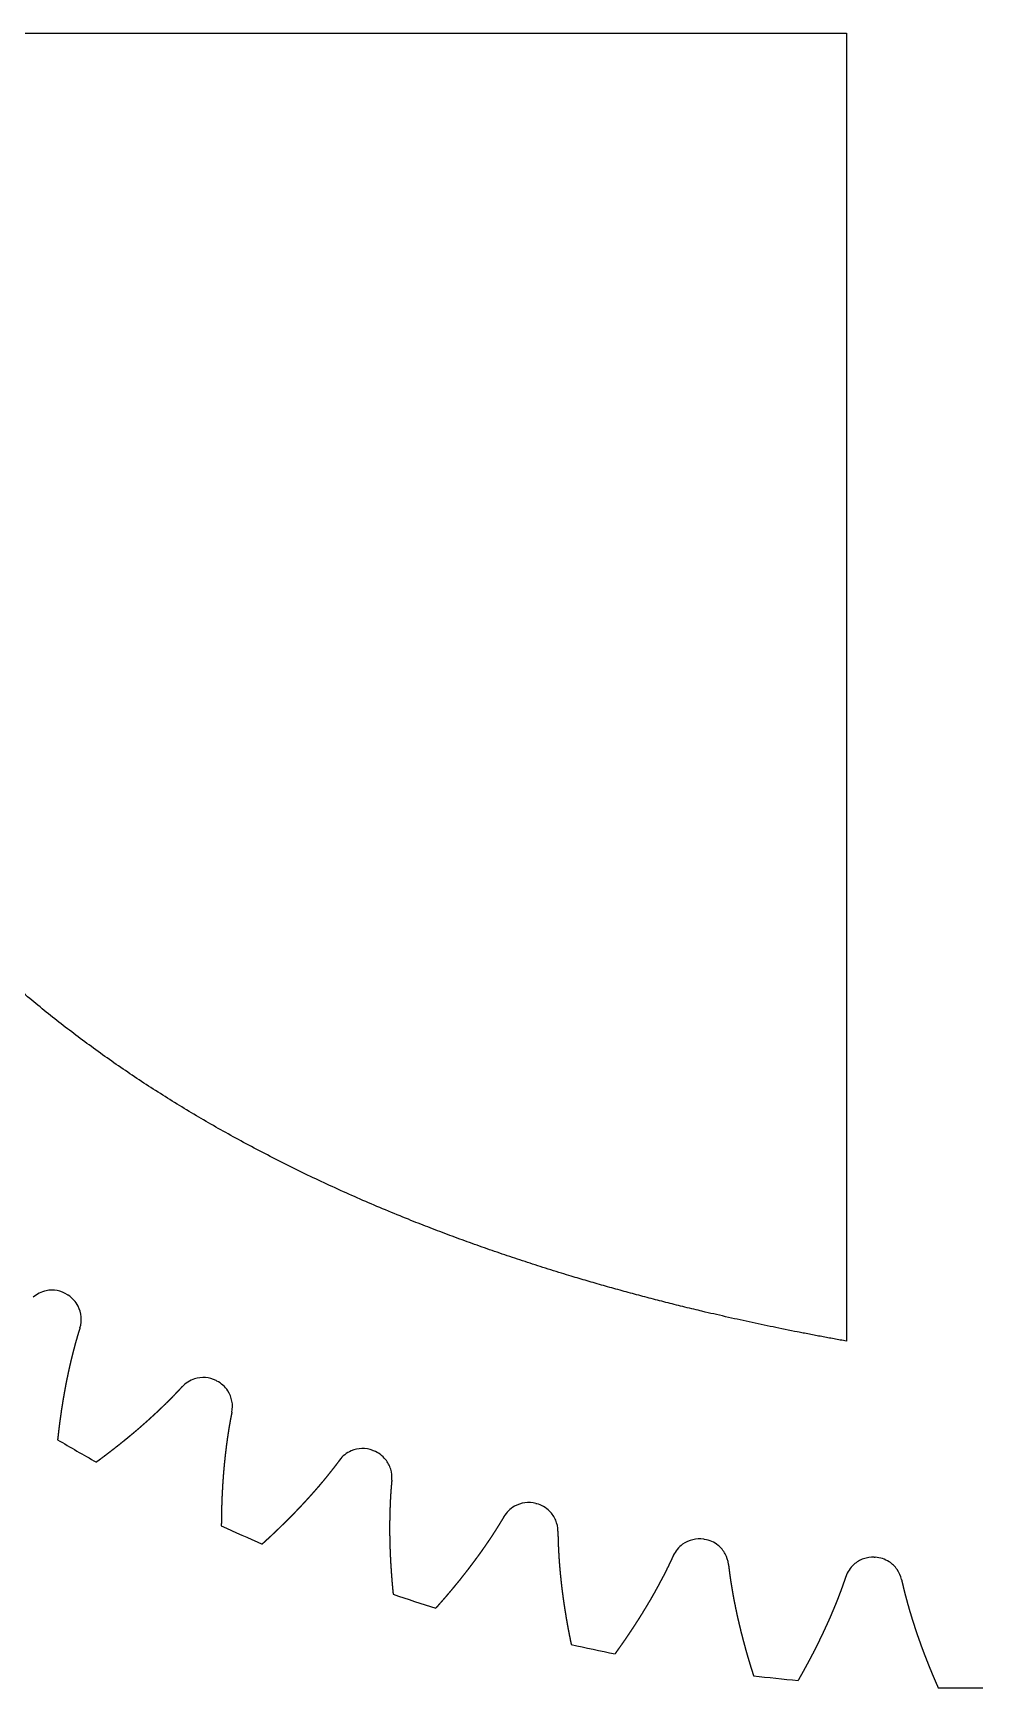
# Model space of a CAD drawing. Header units: millimetres. Extents: x -31 to 31, y -31 to 31.
# Drawn here: x -16.27 to 0.39, y -31 to -1.99 of the extents above; entities that cross this region are included whole.
import ezdxf

# ---------------------------------------------------------------- set-up
doc = ezdxf.new("R2010")
doc.units = ezdxf.units.MM
doc.layers.get('0').update_dxf_attribs({"linetype": 'CONTINUOUS'})

msp = doc.modelspace()

# ---------------------------------------------------------------- linework, layer by layer
for p, q in [((-24.921, -1.986), (-2, -1.986)), ((-2, -1.986), (-2, -24.92))]:
    msp.add_line(p, q)
for radius, start, end in [(28.749, 236.9836, 237.0164), (28.749, 242.9836, 243.0164), (31, 239.2739, 240.7261), (28.749, 248.9836, 249.0164), (28.749, 254.9836, 255.0164), (31, 245.2739, 246.7261), (28.749, 260.9836, 261.0164), (28.749, 266.9836, 267.0164), (31, 251.2739, 252.7261), (31, 257.2739, 258.7261), (31, 263.2739, 264.7261), (31, 269.2739, 270.7261)]:
    msp.add_arc((0, 0), radius, start, end)
msp.add_open_spline([(-2, -24.92), (-2.778, -24.781), (-4.307, -24.477), (-6.517, -23.936), (-9.293, -23.044), (-12.459, -21.625), (-15.294, -19.876), (-17.773, -17.768), (-19.879, -15.289), (-21.627, -12.451), (-23.045, -9.283), (-23.937, -6.506), (-24.478, -4.295), (-24.783, -2.765), (-24.921, -1.986)], degree=5)
for points, degree, knots in [([(-15.665, -24.107), (-15.719, -24.071), (-15.78, -24.047), (-15.908, -24.023), (-15.974, -24.023), (-16.081, -24.045), (-16.122, -24.059), (-16.2, -24.098), (-16.236, -24.123), (-16.269, -24.152)], 3, [0, 0, 0, 0, 0.01953222, 0.01953222, 0.03906445, 0.03906445, 0.05213777, 0.05213777, 0.06521109, 0.06521109, 0.06521109, 0.06521109]), ([(-15.446, -24.686), (-15.427, -24.623), (-15.42, -24.558), (-15.43, -24.428), (-15.448, -24.365), (-15.498, -24.268), (-15.523, -24.232), (-15.581, -24.168), (-15.615, -24.139), (-15.651, -24.116)], 3, [0, 0, 0, 0, 0.01953222, 0.01953222, 0.03906445, 0.03906445, 0.05213777, 0.05213777, 0.06521109, 0.06521109, 0.06521109, 0.06521109]), ([(-15.446, -24.686), (-15.447, -24.686), (-15.449, -24.694), (-15.454, -24.711), (-15.462, -24.735), (-15.472, -24.768), (-15.484, -24.808), (-15.496, -24.848), (-15.507, -24.888), (-15.519, -24.928), (-15.53, -24.968), (-15.541, -25.009), (-15.552, -25.05), (-15.562, -25.09), (-15.573, -25.131), (-15.583, -25.172), (-15.593, -25.213), (-15.603, -25.254), (-15.613, -25.295), (-15.622, -25.336), (-15.632, -25.377), (-15.641, -25.419), (-15.65, -25.46), (-15.659, -25.502), (-15.668, -25.543), (-15.676, -25.585), (-15.685, -25.627), (-15.693, -25.668), (-15.701, -25.71), (-15.709, -25.752), (-15.716, -25.794), (-15.724, -25.836), (-15.731, -25.878), (-15.739, -25.921), (-15.746, -25.963), (-15.753, -26.005), (-15.759, -26.048), (-15.766, -26.09), (-15.773, -26.133), (-15.779, -26.175), (-15.785, -26.218), (-15.791, -26.261), (-15.797, -26.304), (-15.803, -26.347), (-15.808, -26.389), (-15.814, -26.432), (-15.819, -26.475), (-15.824, -26.519), (-15.829, -26.562), (-15.833, -26.596), (-15.836, -26.622), (-15.838, -26.64), (-15.839, -26.648)], 5, [0.3277315, 0.3277315, 0.3277315, 0.3277315, 0.3277315, 0.3277315, 0.3285714, 0.3428571, 0.3571429, 0.3714286, 0.3857143, 0.4, 0.4142857, 0.4285714, 0.4428571, 0.4571429, 0.4714286, 0.4857143, 0.5, 0.5142857, 0.5285714, 0.5428571, 0.5571429, 0.5714286, 0.5857143, 0.6, 0.6142857, 0.6285714, 0.6428571, 0.6571429, 0.6714286, 0.6857143, 0.7, 0.7142857, 0.7285714, 0.7428571, 0.7571429, 0.7714286, 0.7857143, 0.8, 0.8142857, 0.8285714, 0.8428571, 0.8571429, 0.8714286, 0.8857143, 0.9, 0.9142857, 0.9285714, 0.9428571, 0.9571429, 0.9714286, 0.9857143, 1, 1, 1, 1, 1, 1]), ([(-13.655, -25.72), (-13.655, -25.72), (-13.661, -25.727), (-13.673, -25.739), (-13.69, -25.758), (-13.713, -25.783), (-13.742, -25.813), (-13.771, -25.843), (-13.8, -25.874), (-13.829, -25.904), (-13.858, -25.934), (-13.888, -25.963), (-13.918, -25.993), (-13.948, -26.023), (-13.978, -26.052), (-14.008, -26.081), (-14.038, -26.11), (-14.069, -26.14), (-14.1, -26.169), (-14.13, -26.197), (-14.162, -26.226), (-14.193, -26.255), (-14.224, -26.283), (-14.256, -26.312), (-14.287, -26.34), (-14.319, -26.368), (-14.351, -26.396), (-14.383, -26.425), (-14.415, -26.452), (-14.448, -26.48), (-14.48, -26.508), (-14.513, -26.536), (-14.546, -26.563), (-14.579, -26.59), (-14.612, -26.618), (-14.645, -26.645), (-14.678, -26.672), (-14.712, -26.699), (-14.745, -26.726), (-14.779, -26.753), (-14.813, -26.779), (-14.847, -26.806), (-14.881, -26.833), (-14.915, -26.859), (-14.95, -26.885), (-14.984, -26.911), (-15.019, -26.938), (-15.054, -26.964), (-15.088, -26.99), (-15.116, -27.01), (-15.137, -27.026), (-15.152, -27.036), (-15.159, -27.041)], 5, [0.3277315, 0.3277315, 0.3277315, 0.3277315, 0.3277315, 0.3277315, 0.3285714, 0.3428571, 0.3571429, 0.3714286, 0.3857143, 0.4, 0.4142857, 0.4285714, 0.4428571, 0.4571429, 0.4714286, 0.4857143, 0.5, 0.5142857, 0.5285714, 0.5428571, 0.5571429, 0.5714286, 0.5857143, 0.6, 0.6142857, 0.6285714, 0.6428571, 0.6571429, 0.6714286, 0.6857143, 0.7, 0.7142857, 0.7285714, 0.7428571, 0.7571429, 0.7714286, 0.7857143, 0.8, 0.8142857, 0.8285714, 0.8428571, 0.8571429, 0.8714286, 0.8857143, 0.9, 0.9142857, 0.9285714, 0.9428571, 0.9571429, 0.9714286, 0.9857143, 1, 1, 1, 1, 1, 1]), ([(-13.059, -25.612), (-13.117, -25.582), (-13.18, -25.564), (-13.31, -25.554), (-13.375, -25.561), (-13.479, -25.594), (-13.519, -25.613), (-13.592, -25.66), (-13.626, -25.688), (-13.655, -25.72)], 3, [0, 0, 0, 0, 0.01953222, 0.01953222, 0.03906445, 0.03906445, 0.05213777, 0.05213777, 0.06521109, 0.06521109, 0.06521109, 0.06521109]), ([(-12.782, -26.165), (-12.768, -26.101), (-12.768, -26.035), (-12.792, -25.907), (-12.817, -25.847), (-12.876, -25.755), (-12.905, -25.722), (-12.97, -25.664), (-13.006, -25.639), (-13.045, -25.619)], 3, [0, 0, 0, 0, 0.01953222, 0.01953222, 0.03906445, 0.03906445, 0.05213777, 0.05213777, 0.06521109, 0.06521109, 0.06521109, 0.06521109]), ([(-12.782, -26.165), (-12.782, -26.165), (-12.783, -26.174), (-12.787, -26.191), (-12.792, -26.216), (-12.798, -26.249), (-12.806, -26.29), (-12.814, -26.331), (-12.821, -26.372), (-12.828, -26.414), (-12.835, -26.455), (-12.842, -26.496), (-12.848, -26.538), (-12.854, -26.579), (-12.861, -26.621), (-12.867, -26.663), (-12.872, -26.705), (-12.878, -26.746), (-12.883, -26.788), (-12.888, -26.83), (-12.893, -26.872), (-12.898, -26.914), (-12.903, -26.957), (-12.907, -26.999), (-12.912, -27.041), (-12.916, -27.083), (-12.92, -27.126), (-12.924, -27.168), (-12.927, -27.211), (-12.931, -27.253), (-12.934, -27.296), (-12.937, -27.338), (-12.94, -27.381), (-12.943, -27.424), (-12.946, -27.467), (-12.948, -27.51), (-12.95, -27.552), (-12.953, -27.595), (-12.955, -27.638), (-12.956, -27.681), (-12.958, -27.725), (-12.96, -27.768), (-12.961, -27.811), (-12.962, -27.854), (-12.963, -27.897), (-12.964, -27.941), (-12.965, -27.984), (-12.966, -28.027), (-12.966, -28.071), (-12.966, -28.106), (-12.967, -28.132), (-12.967, -28.149), (-12.967, -28.158)], 5, [0.3277315, 0.3277315, 0.3277315, 0.3277315, 0.3277315, 0.3277315, 0.3285714, 0.3428571, 0.3571429, 0.3714286, 0.3857143, 0.4, 0.4142857, 0.4285714, 0.4428571, 0.4571429, 0.4714286, 0.4857143, 0.5, 0.5142857, 0.5285714, 0.5428571, 0.5571429, 0.5714286, 0.5857143, 0.6, 0.6142857, 0.6285714, 0.6428571, 0.6571429, 0.6714286, 0.6857143, 0.7, 0.7142857, 0.7285714, 0.7428571, 0.7571429, 0.7714286, 0.7857143, 0.8, 0.8142857, 0.8285714, 0.8428571, 0.8571429, 0.8714286, 0.8857143, 0.9, 0.9142857, 0.9285714, 0.9428571, 0.9571429, 0.9714286, 0.9857143, 1, 1, 1, 1, 1, 1]), ([(-10.31, -26.837), (-10.371, -26.813), (-10.436, -26.802), (-10.566, -26.805), (-10.63, -26.819), (-10.73, -26.863), (-10.767, -26.885), (-10.836, -26.94), (-10.866, -26.971), (-10.892, -27.006)], 3, [0, 0, 0, 0, 0.01953222, 0.01953222, 0.03906445, 0.03906445, 0.05213777, 0.05213777, 0.06521109, 0.06521109, 0.06521109, 0.06521109]), ([(-9.977, -27.358), (-9.97, -27.293), (-9.977, -27.227), (-10.014, -27.103), (-10.045, -27.045), (-10.114, -26.96), (-10.145, -26.93), (-10.216, -26.879), (-10.254, -26.858), (-10.295, -26.843)], 3, [0, 0, 0, 0, 0.01953222, 0.01953222, 0.03906445, 0.03906445, 0.05213777, 0.05213777, 0.06521109, 0.06521109, 0.06521109, 0.06521109]), ([(-10.892, -27.006), (-10.892, -27.007), (-10.897, -27.014), (-10.908, -27.028), (-10.923, -27.048), (-10.943, -27.075), (-10.968, -27.108), (-10.994, -27.141), (-11.02, -27.174), (-11.046, -27.207), (-11.072, -27.24), (-11.098, -27.273), (-11.124, -27.305), (-11.151, -27.338), (-11.178, -27.37), (-11.205, -27.403), (-11.232, -27.435), (-11.259, -27.467), (-11.287, -27.499), (-11.315, -27.531), (-11.343, -27.563), (-11.371, -27.595), (-11.399, -27.626), (-11.427, -27.658), (-11.456, -27.689), (-11.484, -27.721), (-11.513, -27.752), (-11.542, -27.783), (-11.571, -27.814), (-11.601, -27.845), (-11.63, -27.876), (-11.66, -27.907), (-11.689, -27.938), (-11.719, -27.969), (-11.749, -27.999), (-11.78, -28.03), (-11.81, -28.06), (-11.84, -28.091), (-11.871, -28.121), (-11.902, -28.151), (-11.933, -28.181), (-11.964, -28.211), (-11.995, -28.241), (-12.026, -28.271), (-12.058, -28.301), (-12.089, -28.33), (-12.121, -28.36), (-12.153, -28.389), (-12.185, -28.419), (-12.21, -28.442), (-12.23, -28.46), (-12.243, -28.472), (-12.249, -28.477)], 5, [0.3277315, 0.3277315, 0.3277315, 0.3277315, 0.3277315, 0.3277315, 0.3285714, 0.3428571, 0.3571429, 0.3714286, 0.3857143, 0.4, 0.4142857, 0.4285714, 0.4428571, 0.4571429, 0.4714286, 0.4857143, 0.5, 0.5142857, 0.5285714, 0.5428571, 0.5571429, 0.5714286, 0.5857143, 0.6, 0.6142857, 0.6285714, 0.6428571, 0.6571429, 0.6714286, 0.6857143, 0.7, 0.7142857, 0.7285714, 0.7428571, 0.7571429, 0.7714286, 0.7857143, 0.8, 0.8142857, 0.8285714, 0.8428571, 0.8571429, 0.8714286, 0.8857143, 0.9, 0.9142857, 0.9285714, 0.9428571, 0.9571429, 0.9714286, 0.9857143, 1, 1, 1, 1, 1, 1]), ([(-9.977, -27.358), (-9.977, -27.358), (-9.977, -27.367), (-9.979, -27.384), (-9.981, -27.409), (-9.984, -27.443), (-9.988, -27.485), (-9.991, -27.526), (-9.994, -27.568), (-9.997, -27.61), (-9.999, -27.652), (-10.002, -27.694), (-10.004, -27.736), (-10.006, -27.778), (-10.007, -27.82), (-10.009, -27.862), (-10.01, -27.904), (-10.012, -27.946), (-10.013, -27.988), (-10.013, -28.03), (-10.014, -28.073), (-10.014, -28.115), (-10.015, -28.158), (-10.015, -28.2), (-10.015, -28.243), (-10.014, -28.285), (-10.014, -28.328), (-10.013, -28.37), (-10.012, -28.413), (-10.011, -28.455), (-10.01, -28.498), (-10.009, -28.541), (-10.007, -28.584), (-10.006, -28.627), (-10.004, -28.669), (-10.002, -28.712), (-9.999, -28.755), (-9.997, -28.798), (-9.995, -28.841), (-9.992, -28.884), (-9.989, -28.927), (-9.986, -28.97), (-9.983, -29.013), (-9.98, -29.056), (-9.976, -29.1), (-9.973, -29.143), (-9.969, -29.186), (-9.965, -29.229), (-9.961, -29.272), (-9.958, -29.307), (-9.955, -29.333), (-9.953, -29.35), (-9.952, -29.359)], 5, [0.3277315, 0.3277315, 0.3277315, 0.3277315, 0.3277315, 0.3277315, 0.3285714, 0.3428571, 0.3571429, 0.3714286, 0.3857143, 0.4, 0.4142857, 0.4285714, 0.4428571, 0.4571429, 0.4714286, 0.4857143, 0.5, 0.5142857, 0.5285714, 0.5428571, 0.5571429, 0.5714286, 0.5857143, 0.6, 0.6142857, 0.6285714, 0.6428571, 0.6571429, 0.6714286, 0.6857143, 0.7, 0.7142857, 0.7285714, 0.7428571, 0.7571429, 0.7714286, 0.7857143, 0.8, 0.8142857, 0.8285714, 0.8428571, 0.8571429, 0.8714286, 0.8857143, 0.9, 0.9142857, 0.9285714, 0.9428571, 0.9571429, 0.9714286, 0.9857143, 1, 1, 1, 1, 1, 1]), ([(-7.449, -27.767), (-7.512, -27.751), (-7.577, -27.746), (-7.706, -27.763), (-7.769, -27.784), (-7.863, -27.837), (-7.898, -27.864), (-7.96, -27.925), (-7.987, -27.959), (-8.009, -27.997)], 3, [0, 0, 0, 0, 0.01953222, 0.01953222, 0.03906445, 0.03906445, 0.05213777, 0.05213777, 0.06521109, 0.06521109, 0.06521109, 0.06521109]), ([(-7.062, -28.251), (-7.063, -28.185), (-7.076, -28.121), (-7.126, -28.001), (-7.163, -27.947), (-7.24, -27.87), (-7.275, -27.843), (-7.35, -27.8), (-7.391, -27.783), (-7.433, -27.772)], 3, [0, 0, 0, 0, 0.01953222, 0.01953222, 0.03906445, 0.03906445, 0.05213777, 0.05213777, 0.06521109, 0.06521109, 0.06521109, 0.06521109]), ([(-8.009, -27.997), (-8.009, -27.997), (-8.014, -28.005), (-8.023, -28.02), (-8.036, -28.042), (-8.053, -28.071), (-8.075, -28.106), (-8.097, -28.142), (-8.119, -28.177), (-8.141, -28.213), (-8.164, -28.248), (-8.186, -28.283), (-8.209, -28.319), (-8.232, -28.354), (-8.256, -28.389), (-8.279, -28.424), (-8.303, -28.459), (-8.327, -28.493), (-8.351, -28.528), (-8.375, -28.563), (-8.399, -28.597), (-8.424, -28.632), (-8.449, -28.666), (-8.474, -28.701), (-8.499, -28.735), (-8.524, -28.769), (-8.549, -28.803), (-8.575, -28.837), (-8.601, -28.871), (-8.626, -28.905), (-8.653, -28.939), (-8.679, -28.973), (-8.705, -29.007), (-8.732, -29.04), (-8.758, -29.074), (-8.785, -29.108), (-8.812, -29.141), (-8.839, -29.174), (-8.867, -29.208), (-8.894, -29.241), (-8.922, -29.274), (-8.949, -29.307), (-8.977, -29.34), (-9.005, -29.373), (-9.033, -29.406), (-9.062, -29.439), (-9.09, -29.472), (-9.119, -29.504), (-9.147, -29.537), (-9.17, -29.563), (-9.188, -29.582), (-9.199, -29.595), (-9.205, -29.602)], 5, [0.3277315, 0.3277315, 0.3277315, 0.3277315, 0.3277315, 0.3277315, 0.3285714, 0.3428571, 0.3571429, 0.3714286, 0.3857143, 0.4, 0.4142857, 0.4285714, 0.4428571, 0.4571429, 0.4714286, 0.4857143, 0.5, 0.5142857, 0.5285714, 0.5428571, 0.5571429, 0.5714286, 0.5857143, 0.6, 0.6142857, 0.6285714, 0.6428571, 0.6571429, 0.6714286, 0.6857143, 0.7, 0.7142857, 0.7285714, 0.7428571, 0.7571429, 0.7714286, 0.7857143, 0.8, 0.8142857, 0.8285714, 0.8428571, 0.8571429, 0.8714286, 0.8857143, 0.9, 0.9142857, 0.9285714, 0.9428571, 0.9571429, 0.9714286, 0.9857143, 1, 1, 1, 1, 1, 1]), ([(-7.062, -28.251), (-7.062, -28.251), (-7.062, -28.26), (-7.062, -28.277), (-7.062, -28.303), (-7.061, -28.336), (-7.06, -28.378), (-7.059, -28.42), (-7.058, -28.462), (-7.056, -28.504), (-7.054, -28.545), (-7.052, -28.587), (-7.05, -28.629), (-7.047, -28.671), (-7.045, -28.713), (-7.042, -28.755), (-7.039, -28.797), (-7.036, -28.839), (-7.032, -28.881), (-7.028, -28.924), (-7.025, -28.966), (-7.021, -29.008), (-7.016, -29.05), (-7.012, -29.092), (-7.007, -29.135), (-7.003, -29.177), (-6.998, -29.219), (-6.993, -29.261), (-6.987, -29.304), (-6.982, -29.346), (-6.976, -29.388), (-6.971, -29.431), (-6.965, -29.473), (-6.958, -29.516), (-6.952, -29.558), (-6.946, -29.6), (-6.939, -29.643), (-6.932, -29.685), (-6.925, -29.728), (-6.918, -29.77), (-6.911, -29.813), (-6.903, -29.855), (-6.896, -29.898), (-6.888, -29.94), (-6.88, -29.983), (-6.872, -30.026), (-6.864, -30.068), (-6.855, -30.111), (-6.847, -30.153), (-6.84, -30.187), (-6.834, -30.213), (-6.831, -30.23), (-6.829, -30.238)], 5, [0.3277315, 0.3277315, 0.3277315, 0.3277315, 0.3277315, 0.3277315, 0.3285714, 0.3428571, 0.3571429, 0.3714286, 0.3857143, 0.4, 0.4142857, 0.4285714, 0.4428571, 0.4571429, 0.4714286, 0.4857143, 0.5, 0.5142857, 0.5285714, 0.5428571, 0.5571429, 0.5714286, 0.5857143, 0.6, 0.6142857, 0.6285714, 0.6428571, 0.6571429, 0.6714286, 0.6857143, 0.7, 0.7142857, 0.7285714, 0.7428571, 0.7571429, 0.7714286, 0.7857143, 0.8, 0.8142857, 0.8285714, 0.8428571, 0.8571429, 0.8714286, 0.8857143, 0.9, 0.9142857, 0.9285714, 0.9428571, 0.9571429, 0.9714286, 0.9857143, 1, 1, 1, 1, 1, 1]), ([(-4.505, -28.394), (-4.57, -28.384), (-4.635, -28.386), (-4.762, -28.416), (-4.822, -28.443), (-4.91, -28.507), (-4.942, -28.537), (-4.998, -28.604), (-5.021, -28.641), (-5.039, -28.681)], 3, [0, 0, 0, 0, 0.01953222, 0.01953222, 0.03906445, 0.03906445, 0.05213777, 0.05213777, 0.06521109, 0.06521109, 0.06521109, 0.06521109]), ([(-4.071, -28.834), (-4.078, -28.769), (-4.098, -28.707), (-4.16, -28.593), (-4.203, -28.542), (-4.287, -28.474), (-4.325, -28.451), (-4.404, -28.416), (-4.446, -28.403), (-4.489, -28.397)], 3, [0, 0, 0, 0, 0.01953222, 0.01953222, 0.03906445, 0.03906445, 0.05213777, 0.05213777, 0.06521109, 0.06521109, 0.06521109, 0.06521109]), ([(-5.039, -28.681), (-5.039, -28.681), (-5.043, -28.689), (-5.05, -28.705), (-5.061, -28.728), (-5.075, -28.759), (-5.093, -28.796), (-5.111, -28.834), (-5.129, -28.872), (-5.148, -28.909), (-5.166, -28.947), (-5.185, -28.984), (-5.204, -29.022), (-5.224, -29.059), (-5.243, -29.096), (-5.263, -29.133), (-5.283, -29.171), (-5.303, -29.208), (-5.323, -29.245), (-5.343, -29.282), (-5.364, -29.319), (-5.385, -29.356), (-5.406, -29.392), (-5.427, -29.429), (-5.448, -29.466), (-5.47, -29.503), (-5.492, -29.539), (-5.514, -29.576), (-5.536, -29.612), (-5.558, -29.649), (-5.58, -29.685), (-5.603, -29.722), (-5.625, -29.758), (-5.648, -29.794), (-5.671, -29.83), (-5.694, -29.866), (-5.718, -29.902), (-5.741, -29.938), (-5.765, -29.974), (-5.789, -30.01), (-5.813, -30.046), (-5.837, -30.082), (-5.861, -30.118), (-5.885, -30.153), (-5.91, -30.189), (-5.935, -30.225), (-5.96, -30.26), (-5.985, -30.296), (-6.01, -30.331), (-6.03, -30.359), (-6.045, -30.381), (-6.055, -30.395), (-6.061, -30.402)], 5, [0.3277315, 0.3277315, 0.3277315, 0.3277315, 0.3277315, 0.3277315, 0.3285714, 0.3428571, 0.3571429, 0.3714286, 0.3857143, 0.4, 0.4142857, 0.4285714, 0.4428571, 0.4571429, 0.4714286, 0.4857143, 0.5, 0.5142857, 0.5285714, 0.5428571, 0.5571429, 0.5714286, 0.5857143, 0.6, 0.6142857, 0.6285714, 0.6428571, 0.6571429, 0.6714286, 0.6857143, 0.7, 0.7142857, 0.7285714, 0.7428571, 0.7571429, 0.7714286, 0.7857143, 0.8, 0.8142857, 0.8285714, 0.8428571, 0.8571429, 0.8714286, 0.8857143, 0.9, 0.9142857, 0.9285714, 0.9428571, 0.9571429, 0.9714286, 0.9857143, 1, 1, 1, 1, 1, 1]), ([(-1.513, -28.709), (-1.578, -28.706), (-1.643, -28.715), (-1.766, -28.758), (-1.822, -28.792), (-1.904, -28.864), (-1.932, -28.897), (-1.98, -28.97), (-2, -29.009), (-2.013, -29.05)], 3, [0, 0, 0, 0, 0.01953222, 0.01953222, 0.03906445, 0.03906445, 0.05213777, 0.05213777, 0.06521109, 0.06521109, 0.06521109, 0.06521109]), ([(-1.034, -29.102), (-1.048, -29.038), (-1.075, -28.978), (-1.149, -28.871), (-1.196, -28.825), (-1.287, -28.766), (-1.327, -28.747), (-1.41, -28.72), (-1.453, -28.712), (-1.496, -28.71)], 3, [0, 0, 0, 0, 0.01953222, 0.01953222, 0.03906445, 0.03906445, 0.05213777, 0.05213777, 0.06521109, 0.06521109, 0.06521109, 0.06521109]), ([(-4.071, -28.834), (-4.07, -28.835), (-4.069, -28.843), (-4.068, -28.86), (-4.065, -28.886), (-4.06, -28.919), (-4.055, -28.961), (-4.05, -29.002), (-4.044, -29.044), (-4.038, -29.085), (-4.032, -29.126), (-4.025, -29.168), (-4.019, -29.209), (-4.012, -29.251), (-4.005, -29.292), (-3.998, -29.334), (-3.99, -29.375), (-3.983, -29.417), (-3.975, -29.458), (-3.967, -29.5), (-3.958, -29.541), (-3.95, -29.583), (-3.941, -29.624), (-3.933, -29.666), (-3.924, -29.707), (-3.915, -29.749), (-3.905, -29.791), (-3.896, -29.832), (-3.886, -29.874), (-3.876, -29.915), (-3.866, -29.957), (-3.856, -29.998), (-3.846, -30.04), (-3.835, -30.081), (-3.824, -30.123), (-3.813, -30.164), (-3.802, -30.206), (-3.791, -30.247), (-3.78, -30.289), (-3.768, -30.33), (-3.757, -30.372), (-3.745, -30.413), (-3.733, -30.455), (-3.721, -30.496), (-3.708, -30.538), (-3.696, -30.579), (-3.683, -30.621), (-3.67, -30.662), (-3.657, -30.704), (-3.647, -30.737), (-3.639, -30.762), (-3.633, -30.778), (-3.631, -30.787)], 5, [0.3277315, 0.3277315, 0.3277315, 0.3277315, 0.3277315, 0.3277315, 0.3285714, 0.3428571, 0.3571429, 0.3714286, 0.3857143, 0.4, 0.4142857, 0.4285714, 0.4428571, 0.4571429, 0.4714286, 0.4857143, 0.5, 0.5142857, 0.5285714, 0.5428571, 0.5571429, 0.5714286, 0.5857143, 0.6, 0.6142857, 0.6285714, 0.6428571, 0.6571429, 0.6714286, 0.6857143, 0.7, 0.7142857, 0.7285714, 0.7428571, 0.7571429, 0.7714286, 0.7857143, 0.8, 0.8142857, 0.8285714, 0.8428571, 0.8571429, 0.8714286, 0.8857143, 0.9, 0.9142857, 0.9285714, 0.9428571, 0.9571429, 0.9714286, 0.9857143, 1, 1, 1, 1, 1, 1]), ([(-2.013, -29.05), (-2.014, -29.051), (-2.016, -29.059), (-2.022, -29.075), (-2.03, -29.099), (-2.041, -29.132), (-2.055, -29.171), (-2.069, -29.21), (-2.083, -29.25), (-2.097, -29.289), (-2.112, -29.328), (-2.127, -29.367), (-2.142, -29.407), (-2.157, -29.446), (-2.173, -29.485), (-2.189, -29.524), (-2.205, -29.563), (-2.221, -29.602), (-2.237, -29.641), (-2.253, -29.68), (-2.27, -29.719), (-2.287, -29.758), (-2.304, -29.797), (-2.321, -29.835), (-2.339, -29.874), (-2.356, -29.913), (-2.374, -29.951), (-2.392, -29.99), (-2.41, -30.029), (-2.428, -30.067), (-2.447, -30.106), (-2.465, -30.144), (-2.484, -30.183), (-2.503, -30.221), (-2.522, -30.26), (-2.541, -30.298), (-2.561, -30.336), (-2.58, -30.375), (-2.6, -30.413), (-2.62, -30.451), (-2.64, -30.489), (-2.66, -30.527), (-2.681, -30.565), (-2.701, -30.603), (-2.722, -30.641), (-2.743, -30.679), (-2.764, -30.717), (-2.785, -30.755), (-2.806, -30.793), (-2.824, -30.823), (-2.836, -30.846), (-2.845, -30.861), (-2.849, -30.869)], 5, [0.3277315, 0.3277315, 0.3277315, 0.3277315, 0.3277315, 0.3277315, 0.3285714, 0.3428571, 0.3571429, 0.3714286, 0.3857143, 0.4, 0.4142857, 0.4285714, 0.4428571, 0.4571429, 0.4714286, 0.4857143, 0.5, 0.5142857, 0.5285714, 0.5428571, 0.5571429, 0.5714286, 0.5857143, 0.6, 0.6142857, 0.6285714, 0.6428571, 0.6571429, 0.6714286, 0.6857143, 0.7, 0.7142857, 0.7285714, 0.7428571, 0.7571429, 0.7714286, 0.7857143, 0.8, 0.8142857, 0.8285714, 0.8428571, 0.8571429, 0.8714286, 0.8857143, 0.9, 0.9142857, 0.9285714, 0.9428571, 0.9571429, 0.9714286, 0.9857143, 1, 1, 1, 1, 1, 1]), ([(-1.034, -29.102), (-1.034, -29.102), (-1.032, -29.111), (-1.029, -29.127), (-1.023, -29.152), (-1.015, -29.185), (-1.006, -29.226), (-0.996, -29.267), (-0.986, -29.307), (-0.976, -29.348), (-0.965, -29.388), (-0.954, -29.429), (-0.943, -29.469), (-0.932, -29.51), (-0.921, -29.55), (-0.909, -29.591), (-0.898, -29.631), (-0.886, -29.672), (-0.874, -29.712), (-0.861, -29.753), (-0.849, -29.793), (-0.836, -29.834), (-0.823, -29.874), (-0.81, -29.915), (-0.797, -29.955), (-0.784, -29.995), (-0.77, -30.036), (-0.756, -30.076), (-0.742, -30.116), (-0.728, -30.156), (-0.714, -30.197), (-0.699, -30.237), (-0.685, -30.277), (-0.67, -30.317), (-0.655, -30.358), (-0.64, -30.398), (-0.624, -30.438), (-0.609, -30.478), (-0.593, -30.518), (-0.577, -30.558), (-0.561, -30.598), (-0.545, -30.638), (-0.529, -30.678), (-0.512, -30.718), (-0.496, -30.758), (-0.479, -30.798), (-0.462, -30.838), (-0.445, -30.878), (-0.428, -30.918), (-0.414, -30.95), (-0.403, -30.974), (-0.396, -30.99), (-0.393, -30.998)], 5, [0.3277315, 0.3277315, 0.3277315, 0.3277315, 0.3277315, 0.3277315, 0.3285714, 0.3428571, 0.3571429, 0.3714286, 0.3857143, 0.4, 0.4142857, 0.4285714, 0.4428571, 0.4571429, 0.4714286, 0.4857143, 0.5, 0.5142857, 0.5285714, 0.5428571, 0.5571429, 0.5714286, 0.5857143, 0.6, 0.6142857, 0.6285714, 0.6428571, 0.6571429, 0.6714286, 0.6857143, 0.7, 0.7142857, 0.7285714, 0.7428571, 0.7571429, 0.7714286, 0.7857143, 0.8, 0.8142857, 0.8285714, 0.8428571, 0.8571429, 0.8714286, 0.8857143, 0.9, 0.9142857, 0.9285714, 0.9428571, 0.9571429, 0.9714286, 0.9857143, 1, 1, 1, 1, 1, 1])]:
    msp.add_open_spline(points, degree=degree, knots=knots)

doc.saveas('drawing.dxf')
